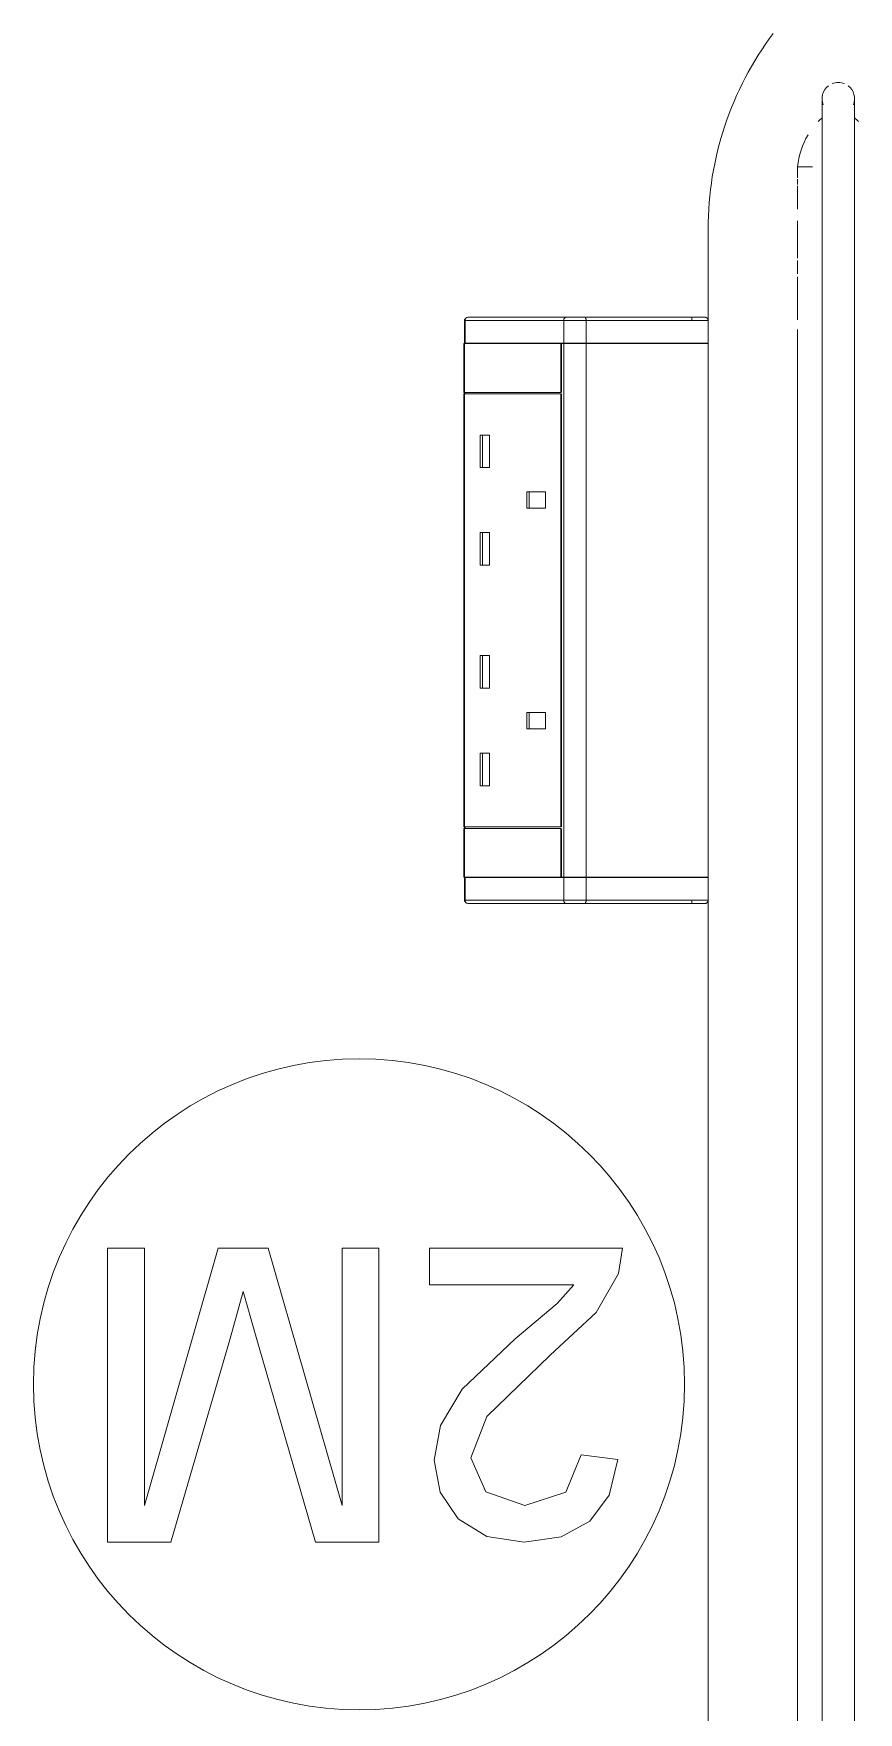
# Model space of a CAD drawing. Header units: millimetres. Extents: x 155927 to 326028, y -36033 to 97293.
# Drawn here: x 218079 to 218333, y 18809 to 19325 of the extents above; entities that cross this region are included whole.
import ezdxf

# ---------------------------------------------------------------- set-up
doc = ezdxf.new("R2010")
doc.units = ezdxf.units.MM
doc.header["$MEASUREMENT"] = 0
doc.layers.add('I-FURN', color=8, linetype='CONTINUOUS', lineweight=9)

msp = doc.modelspace()

# ---------------------------------------------------------------- linework, layer by layer
at = {"layer": 'I-FURN'}
for p, q in [((218321.52, 19304.61), (218321.52, 19304.56)), ((218321.52, 19304.56), (218321.52, 19304.39)), ((218321.52, 19304.39), (218321.52, 19304.1)), ((218321.52, 19304.1), (218321.52, 19303.71)), ((218321.52, 19303.71), (218321.52, 19303.2)), ((218321.52, 19303.2), (218321.52, 19302.58)), ((218331.52, 19304.52), (218331.52, 19304.61)), ((218331.52, 19304.61), (218331.52, 19304.61)), ((218331.52, 19304.32), (218331.52, 19304.52)), ((218331.52, 19304.01), (218331.52, 19304.32)), ((218331.52, 19303.58), (218331.52, 19304.01)), ((218331.52, 19303.04), (218331.52, 19303.58)), ((218331.52, 19302.4), (218331.52, 19303.04)), ((218321.52, 19302.58), (218321.52, 19301.85)), ((218321.52, 19301.85), (218321.52, 19301.01)), ((218321.52, 19301.01), (218321.52, 19300.07)), ((218321.52, 19300.07), (218321.52, 19299.02)), ((218321.52, 19299.02), (218321.52, 19297.86)), ((218321.52, 19297.86), (218321.52, 19296.6)), ((218331.52, 19301.64), (218331.52, 19302.4)), ((218331.52, 19300.77), (218331.52, 19301.64)), ((218331.52, 19299.79), (218331.52, 19300.77)), ((218331.52, 19298.71), (218331.52, 19299.79)), ((218331.52, 19297.53), (218331.52, 19298.71)), ((218331.52, 19296.24), (218331.52, 19297.53)), ((218321.52, 19296.6), (218321.52, 19295.24)), ((218321.52, 19295.24), (218321.52, 19293.78)), ((218321.52, 19293.78), (218321.52, 19292.23)), ((218331.52, 19294.86), (218331.52, 19296.24)), ((218331.52, 19293.37), (218331.52, 19294.86)), ((218331.52, 19291.79), (218331.52, 19293.37)), ((218321.52, 19292.23), (218321.52, 19290.58)), ((218321.52, 19290.58), (218321.52, 19288.84)), ((218321.52, 19288.84), (218321.52, 19287.01)), ((218331.52, 19290.12), (218331.52, 19291.79)), ((218331.52, 19288.36), (218331.52, 19290.12)), ((218331.52, 19286.51), (218331.52, 19288.36)), ((218318.57, 19283.7), (218314.02, 19283.7)), ((218314.02, 19280.28), (218314.02, 19283.7)), ((218321.52, 19287.01), (218321.52, 19285.1)), ((218321.52, 19285.1), (218321.52, 19283.11)), ((218321.52, 19283.11), (218321.52, 19281.03)), ((218331.52, 19284.57), (218331.52, 19286.51)), ((218331.52, 19282.56), (218331.52, 19284.57)), ((218331.52, 19280.46), (218331.52, 19282.56)), ((218313.99, 19278.21), (218313.99, 19279.9)), ((218314.02, 19270.67), (218314.02, 19277.85)), ((218321.52, 19281.03), (218321.52, 19278.88)), ((218321.52, 19278.88), (218321.52, 19276.66)), ((218331.52, 19278.29), (218331.52, 19280.46)), ((218331.52, 19276.05), (218331.52, 19278.29)), ((218321.52, 19276.66), (218321.52, 19274.37)), ((218321.52, 19274.37), (218321.52, 19272.02)), ((218321.52, 19272.02), (218321.52, 19269.6)), ((218331.52, 19273.74), (218331.52, 19276.05)), ((218331.52, 19271.37), (218331.52, 19273.74)), ((218314.02, 19255.62), (218314.02, 19267.12)), ((218321.52, 19269.6), (218321.52, 19267.13)), ((218321.52, 19267.13), (218321.52, 19264.6)), ((218331.52, 19268.94), (218331.52, 19271.37)), ((218331.52, 19266.45), (218331.52, 19268.94)), ((218286.52, 19236.44), (218286.52, 19264.61)), ((218286.52, 19264.61), (218286.52, 19236.44)), ((218321.52, 19264.6), (218321.52, 19262.02)), ((218321.52, 19262.02), (218321.52, 19259.4)), ((218331.52, 19263.91), (218331.52, 19266.45)), ((218331.52, 19261.32), (218331.52, 19263.91)), ((218321.52, 19259.4), (218321.52, 19256.73)), ((218321.52, 19256.73), (218321.52, 19254.03)), ((218331.52, 19258.68), (218331.52, 19261.32)), ((218331.52, 19256.01), (218331.52, 19258.68)), ((218313.99, 19250.78), (218313.99, 19254.86)), ((218321.52, 19254.03), (218321.52, 19251.3)), ((218321.52, 19251.3), (218321.52, 19248.54)), ((218331.52, 19253.3), (218331.52, 19256.01)), ((218331.52, 19250.56), (218331.52, 19253.3)), ((218314.02, 19236.65), (218314.02, 19249.89)), ((218321.52, 19248.54), (218321.52, 19245.76)), ((218331.52, 19247.79), (218331.52, 19250.56)), ((218331.52, 19245), (218331.52, 19247.79)), ((218321.52, 19245.76), (218321.52, 19242.95)), ((218321.52, 19242.95), (218321.52, 19240.13)), ((218331.52, 19242.19), (218331.52, 19245)), ((218331.52, 19239.37), (218331.52, 19242.19)), ((218211.68, 19236.44), (218211.68, 19229.44)), ((218211.68, 19236.44), (218211.87, 19236.44)), ((218211.68, 19236.44), (218211.68, 19229.44)), ((218211.68, 19229.44), (218211.68, 19236.44)), ((218211.87, 19236.44), (218242.15, 19236.44)), ((218211.87, 19236.44), (218211.87, 19229.44)), ((218212.02, 19237.18), (218212.05, 19237.21)), ((218242.96, 19237.44), (218212.68, 19237.44)), ((218242.96, 19237.44), (218212.68, 19237.44)), ((218242.15, 19236.44), (218249.06, 19236.44)), ((218242.15, 19236.44), (218242.15, 19229.44)), ((218242.96, 19237.44), (218281.53, 19237.44)), ((218248.5, 19237.44), (218242.96, 19237.44)), ((218285.52, 19237.44), (218248.5, 19237.44)), ((218249.06, 19236.44), (218286.52, 19236.44)), ((218249.06, 19236.44), (218249.06, 19229.44)), ((218281.53, 19237.44), (218281.53, 19236.44)), ((218281.53, 19237.44), (218285.52, 19237.44)), ((218286.52, 19236.44), (218286.52, 19229.44)), ((218286.53, 19229.44), (218286.53, 19236.44)), ((218321.52, 19240.13), (218321.52, 19237.3)), ((218321.52, 19237.3), (218321.52, 19234.47)), ((218331.52, 19236.54), (218331.52, 19239.37)), ((218331.52, 19233.7), (218331.52, 19236.54)), ((218313.99, 18395.52), (218313.99, 19233.7)), ((218321.52, 19234.47), (218321.52, 19233.7)), ((218321.52, 19233.7), (218321.52, 18395.52)), ((218331.52, 18395.52), (218331.52, 19233.7)), ((218211.48, 19214.38), (218211.48, 19229.38)), ((218211.48, 19229.38), (218241.31, 19229.38)), ((218211.68, 19229.44), (218211.87, 19229.44)), ((218211.68, 19229.34), (218211.68, 19065.44)), ((218211.87, 19229.44), (218242.15, 19229.44)), ((218241.31, 19229.38), (218241.31, 19214.38)), ((218241.51, 19214.38), (218241.51, 19229.34)), ((218241.51, 19229.34), (218242.15, 19229.34)), ((218242.15, 19229.44), (218249.06, 19229.44)), ((218249.06, 19229.34), (218242.15, 19229.34)), ((218242.15, 19229.34), (218242.15, 19065.44)), ((218249.06, 19229.44), (218286.52, 19229.44)), ((218286.52, 19229.34), (218249.06, 19229.34)), ((218249.06, 19229.34), (218249.06, 19065.44)), ((218286.52, 19229.34), (218286.52, 19065.44)), ((218286.53, 19065.44), (218286.53, 19229.34)), ((218241.31, 19214.38), (218211.48, 19214.38)), ((218211.48, 19213.88), (218241.31, 19213.88)), ((218211.48, 19080.88), (218211.48, 19213.88)), ((218211.87, 19213.88), (218211.87, 19214.38)), ((218241.31, 19213.88), (218241.31, 19080.88)), ((218241.51, 19080.88), (218241.51, 19213.88)), ((218216.51, 19201.27), (218216.51, 19191.27)), ((218216.51, 19201.27), (218219.38, 19201.27)), ((218217.25, 19201.27), (218217.25, 19191.27)), ((218219.38, 19201.27), (218219.38, 19191.27)), ((218216.51, 19191.27), (218219.38, 19191.27)), ((218230.85, 19183.77), (218230.85, 19178.77)), ((218236.59, 19183.77), (218230.85, 19183.77)), ((218231.59, 19183.77), (218231.59, 19178.77)), ((218236.59, 19178.77), (218236.59, 19183.77)), ((218230.85, 19178.77), (218236.59, 19178.77)), ((218216.51, 19171.27), (218216.51, 19161.27)), ((218216.51, 19171.27), (218219.38, 19171.27)), ((218217.25, 19171.27), (218217.25, 19161.27)), ((218219.38, 19171.27), (218219.38, 19161.27)), ((218216.51, 19161.27), (218219.38, 19161.27)), ((218216.51, 19133.48), (218216.51, 19123.48)), ((218216.51, 19133.48), (218219.38, 19133.48)), ((218217.25, 19133.48), (218217.25, 19123.48)), ((218219.38, 19133.48), (218219.38, 19123.48)), ((218216.51, 19123.48), (218219.38, 19123.48)), ((218230.85, 19115.98), (218230.85, 19110.98)), ((218230.85, 19115.98), (218236.59, 19115.98)), ((218231.59, 19115.98), (218231.59, 19110.98)), ((218236.59, 19115.98), (218236.59, 19110.98)), ((218230.85, 19110.98), (218236.59, 19110.98)), ((218216.51, 19103.48), (218216.51, 19093.48)), ((218216.51, 19103.48), (218219.38, 19103.48)), ((218217.25, 19103.48), (218217.25, 19093.48)), ((218219.38, 19103.48), (218219.38, 19093.48)), ((218216.51, 19093.48), (218219.38, 19093.48)), ((218211.48, 19080.88), (218241.31, 19080.88)), ((218211.87, 19080.38), (218211.87, 19080.88)), ((218211.48, 19080.38), (218241.31, 19080.38)), ((218211.48, 19065.38), (218211.48, 19080.38)), ((218241.31, 19080.38), (218241.31, 19065.38)), ((218241.51, 19065.44), (218241.51, 19080.38)), ((218241.31, 19065.38), (218211.48, 19065.38)), ((218211.68, 19065.32), (218211.68, 19058.32)), ((218211.87, 19065.32), (218211.68, 19065.32)), ((218211.68, 19065.32), (218211.68, 19058.32)), ((218211.68, 19065.32), (218211.68, 19058.32)), ((218211.87, 19058.32), (218211.87, 19065.32)), ((218242.15, 19065.32), (218211.87, 19065.32)), ((218241.31, 19065.38), (218243.77, 19065.38)), ((218242.15, 19065.44), (218241.51, 19065.44)), ((218242.15, 19065.44), (218249.06, 19065.44)), ((218242.15, 19058.32), (218242.15, 19065.32)), ((218249.06, 19065.32), (218242.15, 19065.32)), ((218249.06, 19065.44), (218286.52, 19065.44)), ((218249.06, 19058.32), (218249.06, 19065.32)), ((218286.52, 19065.32), (218249.06, 19065.32)), ((218286.52, 19058.32), (218286.52, 19065.32)), ((218286.53, 19058.32), (218286.53, 19065.32)), ((218211.87, 19058.32), (218211.68, 19058.32)), ((218242.15, 19058.32), (218211.87, 19058.32)), ((218212.06, 19057.54), (218212.03, 19057.56)), ((218212.68, 19057.32), (218242.96, 19057.32)), ((218212.68, 19057.32), (218242.96, 19057.32)), ((218249.06, 19058.32), (218242.15, 19058.32)), ((218281.53, 19057.32), (218242.96, 19057.32)), ((218242.96, 19057.32), (218248.5, 19057.32)), ((218248.5, 19057.32), (218285.52, 19057.32)), ((218286.52, 19058.32), (218249.06, 19058.32)), ((218281.53, 19058.32), (218281.53, 19057.32)), ((218285.52, 19057.32), (218281.53, 19057.32)), ((218285.52, 19057.32), (218285.53, 19057.32)), ((218286.52, 18354.62), (218286.52, 19058.32)), ((218286.52, 19058.32), (218286.52, 18354.62)), ((218113.33, 18951.47), (218102.03, 18951.47)), ((218102.03, 18951.47), (218102.03, 18861.06)), ((218136.04, 18951.47), (218113.33, 18872.36)), ((218113.33, 18872.36), (218113.33, 18951.47)), ((218151.36, 18951.47), (218136.04, 18951.47)), ((218174.07, 18872.36), (218151.36, 18951.47)), ((218185.37, 18951.47), (218174.07, 18951.47)), ((218174.07, 18951.47), (218174.07, 18872.36)), ((218185.37, 18861.06), (218185.37, 18951.47)), ((218260.24, 18951.47), (218200.91, 18951.47)), ((218200.91, 18951.47), (218200.91, 18940.17)), ((218259.03, 18943.68), (218260.24, 18951.47)), ((218252.17, 18931.68), (218259.03, 18943.68)), ((218139.66, 18923.68), (218143.7, 18938.09)), ((218143.7, 18938.09), (218147.43, 18924.78)), ((218200.91, 18940.17), (218245.3, 18940.17)), ((218245.3, 18940.17), (218240.2, 18934.42)), ((218240.2, 18934.42), (218227.2, 18923.55)), ((218238.02, 18918.58), (218252.17, 18931.68)), ((218121.47, 18861.06), (218139.66, 18923.68)), ((218147.43, 18924.78), (218165.93, 18861.06)), ((218227.2, 18923.55), (218211.01, 18908.06)), ((218218.5, 18899.75), (218238.02, 18918.58)), ((218211.01, 18908.06), (218204.33, 18896.98)), ((218204.33, 18896.98), (218202.33, 18886.27)), ((218213.63, 18886.95), (218218.5, 18899.75)), ((218202.33, 18886.27), (218204.19, 18876.41)), ((218218.23, 18876.59), (218213.63, 18886.95)), ((218247.53, 18887.9), (218242.77, 18876.49)), ((218258.83, 18886.49), (218247.53, 18887.9)), ((218256.09, 18875.55), (218258.83, 18886.49)), ((218204.19, 18876.41), (218209.77, 18868.3)), ((218230.25, 18872.36), (218218.23, 18876.59)), ((218242.77, 18876.49), (218230.25, 18872.36)), ((218250.17, 18867.57), (218256.09, 18875.55)), ((218209.77, 18868.3), (218218.56, 18862.87)), ((218241.37, 18862.69), (218250.17, 18867.57)), ((218102.03, 18861.06), (218121.47, 18861.06)), ((218165.93, 18861.06), (218185.37, 18861.06)), ((218218.56, 18862.87), (218230, 18861.06)), ((218230, 18861.06), (218241.37, 18862.69))]:
    msp.add_line(p, q, dxfattribs=at)
at = {"layer": 'I-FURN', "flags": 128}
for points in [[(218211.68, 19236.44), (218211.69, 19236.48), (218211.69, 19236.52), (218211.69, 19236.56), (218211.7, 19236.6), (218211.7, 19236.64), (218211.71, 19236.68), (218211.72, 19236.71), (218211.74, 19236.75), (218211.75, 19236.79), (218211.76, 19236.83), (218211.78, 19236.86), (218211.8, 19236.9), (218211.82, 19236.93)], [(218248.5, 19237.44), (218248.37, 19237.44), (218248.23, 19237.44), (218248.09, 19237.44), (218247.94, 19237.44), (218247.8, 19237.44), (218247.65, 19237.44), (218247.5, 19237.44), (218247.35, 19237.44), (218247.19, 19237.44), (218247.04, 19237.44), (218246.88, 19237.44), (218246.72, 19237.44), (218246.56, 19237.44), (218246.4, 19237.44), (218246.24, 19237.44), (218246.08, 19237.44), (218245.92, 19237.44), (218245.76, 19237.44), (218245.6, 19237.44), (218245.45, 19237.44), (218245.29, 19237.44), (218245.14, 19237.44), (218244.98, 19237.44), (218244.83, 19237.44), (218244.68, 19237.44), (218244.54, 19237.44), (218244.39, 19237.44), (218244.25, 19237.44), (218244.12, 19237.44), (218243.98, 19237.44), (218243.85, 19237.44), (218243.73, 19237.44), (218243.6, 19237.44), (218243.49, 19237.44), (218243.37, 19237.44), (218243.26, 19237.44), (218243.16, 19237.44), (218243.06, 19237.44), (218242.96, 19237.44)], [(218285.52, 19237.44), (218285.25, 19237.44), (218284.83, 19237.44), (218284.28, 19237.44), (218283.6, 19237.44), (218282.78, 19237.44), (218281.83, 19237.44), (218280.75, 19237.44), (218279.55, 19237.44), (218278.21, 19237.44), (218276.75, 19237.44), (218275.17, 19237.44), (218273.47, 19237.44), (218271.65, 19237.44), (218269.71, 19237.44), (218267.67, 19237.44), (218265.52, 19237.44), (218263.26, 19237.44), (218260.9, 19237.44), (218258.45, 19237.44), (218255.9, 19237.44), (218253.27, 19237.44), (218250.54, 19237.44), (218248.5, 19237.44)], [(218281.53, 19237.44), (218281.69, 19237.44), (218281.85, 19237.44), (218282.01, 19237.44), (218282.17, 19237.44), (218282.33, 19237.44), (218282.48, 19237.44), (218282.64, 19237.44), (218282.79, 19237.44), (218282.94, 19237.44), (218283.09, 19237.44), (218283.24, 19237.44), (218283.38, 19237.44), (218283.52, 19237.44), (218283.66, 19237.44), (218283.79, 19237.44), (218283.92, 19237.44), (218284.05, 19237.44), (218284.17, 19237.44), (218284.29, 19237.44), (218284.4, 19237.44), (218284.51, 19237.44), (218284.61, 19237.44), (218284.71, 19237.44), (218284.81, 19237.44), (218284.9, 19237.44), (218284.98, 19237.44), (218285.06, 19237.44), (218285.13, 19237.44), (218285.2, 19237.44), (218285.26, 19237.44), (218285.31, 19237.44), (218285.36, 19237.44), (218285.41, 19237.44), (218285.44, 19237.44), (218285.47, 19237.44), (218285.5, 19237.44), (218285.51, 19237.44), (218285.53, 19237.44), (218285.53, 19237.44)], [(218285.53, 19237.44), (218285.53, 19237.44), (218285.52, 19237.44)], [(218285.53, 19237.44), (218285.57, 19237.44), (218285.61, 19237.43), (218285.65, 19237.43), (218285.69, 19237.43), (218285.73, 19237.42), (218285.77, 19237.41), (218285.81, 19237.4), (218285.85, 19237.39), (218285.88, 19237.37), (218285.92, 19237.36), (218285.96, 19237.34), (218285.99, 19237.33), (218286.03, 19237.31), (218286.06, 19237.29), (218286.1, 19237.26), (218286.13, 19237.24), (218286.16, 19237.22), (218286.19, 19237.19), (218286.22, 19237.16), (218286.25, 19237.13), (218286.28, 19237.11), (218286.3, 19237.08), (218286.33, 19237.04), (218286.35, 19237.01), (218286.37, 19236.98), (218286.39, 19236.94), (218286.41, 19236.91), (218286.43, 19236.87), (218286.45, 19236.84), (218286.46, 19236.8), (218286.48, 19236.76), (218286.49, 19236.72), (218286.5, 19236.69), (218286.51, 19236.65), (218286.52, 19236.61), (218286.52, 19236.57), (218286.53, 19236.53), (218286.53, 19236.49), (218286.53, 19236.45), (218286.53, 19236.44)], [(218211.82, 19057.81), (218211.8, 19057.84), (218211.78, 19057.88), (218211.77, 19057.92), (218211.75, 19057.95), (218211.74, 19057.99), (218211.73, 19058.03), (218211.72, 19058.07), (218211.71, 19058.11), (218211.7, 19058.15), (218211.69, 19058.19), (218211.69, 19058.23), (218211.69, 19058.27), (218211.68, 19058.31), (218211.68, 19058.32)], [(218242.96, 19057.32), (218243.06, 19057.32), (218243.16, 19057.32), (218243.26, 19057.32), (218243.37, 19057.32), (218243.49, 19057.32), (218243.6, 19057.32), (218243.73, 19057.32), (218243.85, 19057.32), (218243.98, 19057.32), (218244.12, 19057.32), (218244.25, 19057.32), (218244.39, 19057.32), (218244.54, 19057.32), (218244.68, 19057.32), (218244.83, 19057.32), (218244.98, 19057.32), (218245.14, 19057.32), (218245.29, 19057.32), (218245.45, 19057.32), (218245.6, 19057.32), (218245.76, 19057.32), (218245.92, 19057.32), (218246.08, 19057.32), (218246.24, 19057.32), (218246.4, 19057.32), (218246.56, 19057.32), (218246.72, 19057.32), (218246.88, 19057.32), (218247.04, 19057.32), (218247.19, 19057.32), (218247.35, 19057.32), (218247.5, 19057.32), (218247.65, 19057.32), (218247.8, 19057.32), (218247.94, 19057.32), (218248.09, 19057.32), (218248.23, 19057.32), (218248.37, 19057.32), (218248.5, 19057.32)], [(218248.5, 19057.32), (218251.28, 19057.32), (218253.98, 19057.32), (218256.59, 19057.32), (218259.11, 19057.32), (218261.54, 19057.32), (218263.87, 19057.32), (218266.1, 19057.32), (218268.23, 19057.32), (218270.24, 19057.32), (218272.15, 19057.32), (218273.93, 19057.32), (218275.6, 19057.32), (218277.15, 19057.32), (218278.58, 19057.32), (218279.88, 19057.32), (218281.05, 19057.32), (218282.1, 19057.32), (218283.01, 19057.32), (218283.79, 19057.32), (218284.44, 19057.32), (218284.96, 19057.32), (218285.33, 19057.32), (218285.52, 19057.32)], [(218285.53, 19057.32), (218285.53, 19057.32), (218285.52, 19057.32), (218285.5, 19057.32), (218285.48, 19057.32), (218285.45, 19057.32), (218285.42, 19057.32), (218285.38, 19057.32), (218285.33, 19057.32), (218285.27, 19057.32), (218285.22, 19057.32), (218285.15, 19057.32), (218285.08, 19057.32), (218285, 19057.32), (218284.92, 19057.32), (218284.83, 19057.32), (218284.74, 19057.32), (218284.64, 19057.32), (218284.54, 19057.32), (218284.43, 19057.32), (218284.32, 19057.32), (218284.2, 19057.32), (218284.08, 19057.32), (218283.95, 19057.32), (218283.83, 19057.32), (218283.69, 19057.32), (218283.56, 19057.32), (218283.42, 19057.32), (218283.27, 19057.32), (218283.13, 19057.32), (218282.98, 19057.32), (218282.83, 19057.32), (218282.68, 19057.32), (218282.52, 19057.32), (218282.37, 19057.32), (218282.21, 19057.32), (218282.05, 19057.32), (218281.89, 19057.32), (218281.73, 19057.32), (218281.57, 19057.32), (218281.53, 19057.32)], [(218286.53, 19058.32), (218286.53, 19058.28), (218286.53, 19058.24), (218286.52, 19058.2), (218286.52, 19058.16), (218286.51, 19058.12), (218286.5, 19058.08), (218286.49, 19058.04), (218286.48, 19058), (218286.47, 19057.96), (218286.45, 19057.93), (218286.44, 19057.89), (218286.42, 19057.85), (218286.4, 19057.82), (218286.38, 19057.79), (218286.36, 19057.75), (218286.33, 19057.72), (218286.31, 19057.69), (218286.28, 19057.66), (218286.26, 19057.63), (218286.23, 19057.6), (218286.2, 19057.57), (218286.17, 19057.55), (218286.14, 19057.52), (218286.1, 19057.5), (218286.07, 19057.47), (218286.04, 19057.45), (218286, 19057.43), (218285.97, 19057.42), (218285.93, 19057.4), (218285.89, 19057.38), (218285.86, 19057.37), (218285.82, 19057.36), (218285.78, 19057.35), (218285.74, 19057.34), (218285.7, 19057.33), (218285.66, 19057.32), (218285.62, 19057.32), (218285.58, 19057.32), (218285.54, 19057.32), (218285.53, 19057.32)]]:
    msp.add_lwpolyline(points, dxfattribs=at)
at = {"layer": 'I-FURN'}
for centre, radius, start, end in [((218386.52, 19264.61), 100, 143.1301, 180), ((218386.52, 19264.61), 100, 143.1301, 180), ((218326.52, 19304.61), 5, 127.2751, 201.8252), ((218326.52, 19304.61), 5, 67.635, 112.365), ((218326.52, 19304.61), 5, 338.1748, 52.7249), ((218326.52, 19291.76), 8.51, 125.5405, 136.5486), ((218326.52, 19291.76), 8.51, 43.4514, 54.4595), ((218337.48, 19281.37), 23.6, 149.1436, 174.3336), ((218179.3, 18909.59), 100, 0, 180), ((218179.3, 18909.59), 100, 180, 0)]:
    msp.add_arc(centre, radius, start, end, dxfattribs=at)
for centre, major_axis, ratio, start_param, end_param in [((218212.68, 19236.44), (0, 1), 0.819152, 0, 1.570796), ((218242.96, 19236.44), (0, -1), 0.819152, 3.141593, 4.712389), ((218248.5, 19236.44), (0, -1), 0.56467, 1.570796, 3.141593), ((218285.52, 19236.44), (0, -1), 0.998113, 1.570796, 3.141593), ((218212.68, 19058.32), (0, -1), 0.819152, 4.712389, 6.283185), ((218242.96, 19058.32), (0, -1), 0.819152, 4.712389, 6.283185), ((218248.5, 19058.32), (0, -1), 0.56467, 0, 1.570796), ((218285.52, 19058.32), (0, -1), 0.998113, 0, 1.570796)]:
    msp.add_ellipse(centre, major_axis=major_axis, ratio=ratio, start_param=start_param, end_param=end_param, dxfattribs=at)

doc.saveas('drawing.dxf')
